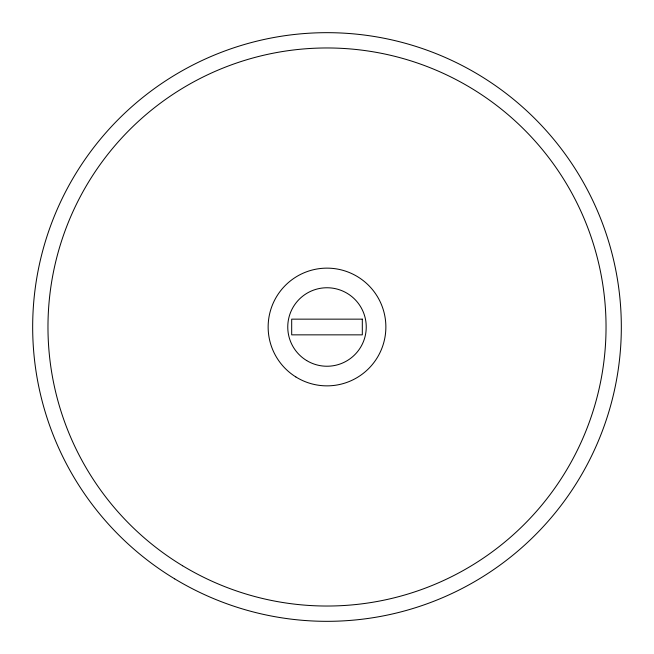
<?xml version="1.0" encoding="UTF-8"?>
<svg xmlns="http://www.w3.org/2000/svg" width="654" height="654" viewBox="0 0 654 654"><rect width="100%" height="100%" fill="white"/><g stroke="black" fill="none" stroke-linecap="round" stroke-linejoin="round"><path stroke-width="0.98" d="M362.316 319.152L291.684 319.152L291.684 334.848L362.316 334.848L362.316 319.152M174.683 578.855A294.333 294.333 0 0 0 621.267 332.984A294.333 294.333 0 0 0 185.049 69.16A294.333 294.333 0 0 0 174.683 578.855M306.71 360.591A39.248 39.248 0 0 0 366.24 327.768A39.248 39.248 0 0 0 308.05 292.632A39.248 39.248 0 0 0 306.71 360.591M182.597 565.759A279.037 279.037 0 0 0 605.98 332.673A279.037 279.037 0 0 0 192.431 82.559A279.037 279.037 0 0 0 182.597 565.759M295.845 376.941A58.868 58.868 0 0 0 385.835 329.011A58.868 58.868 0 0 0 299.328 275.048A58.868 58.868 0 0 0 295.845 376.941"/></g></svg>
